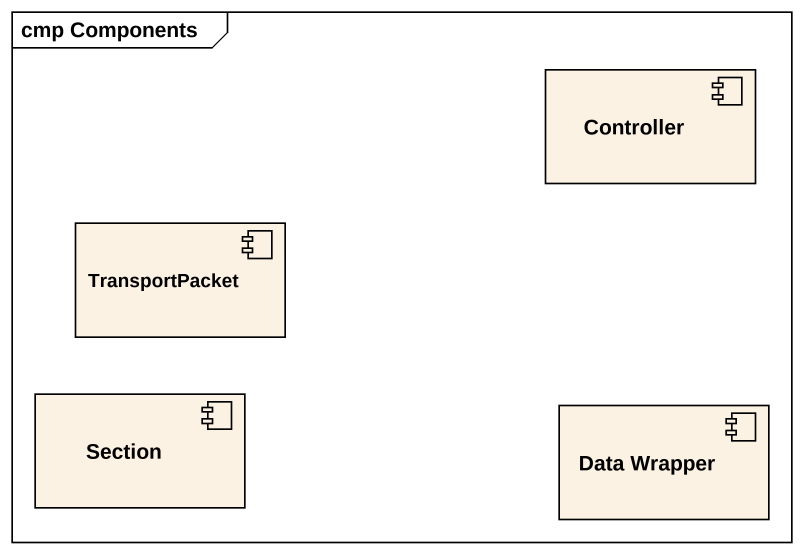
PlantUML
@startuml
mainframe cmp Components
component Controller
component TransportPacket
component Section
component "Data Wrapper" as Data_Wrapper
@enduml
